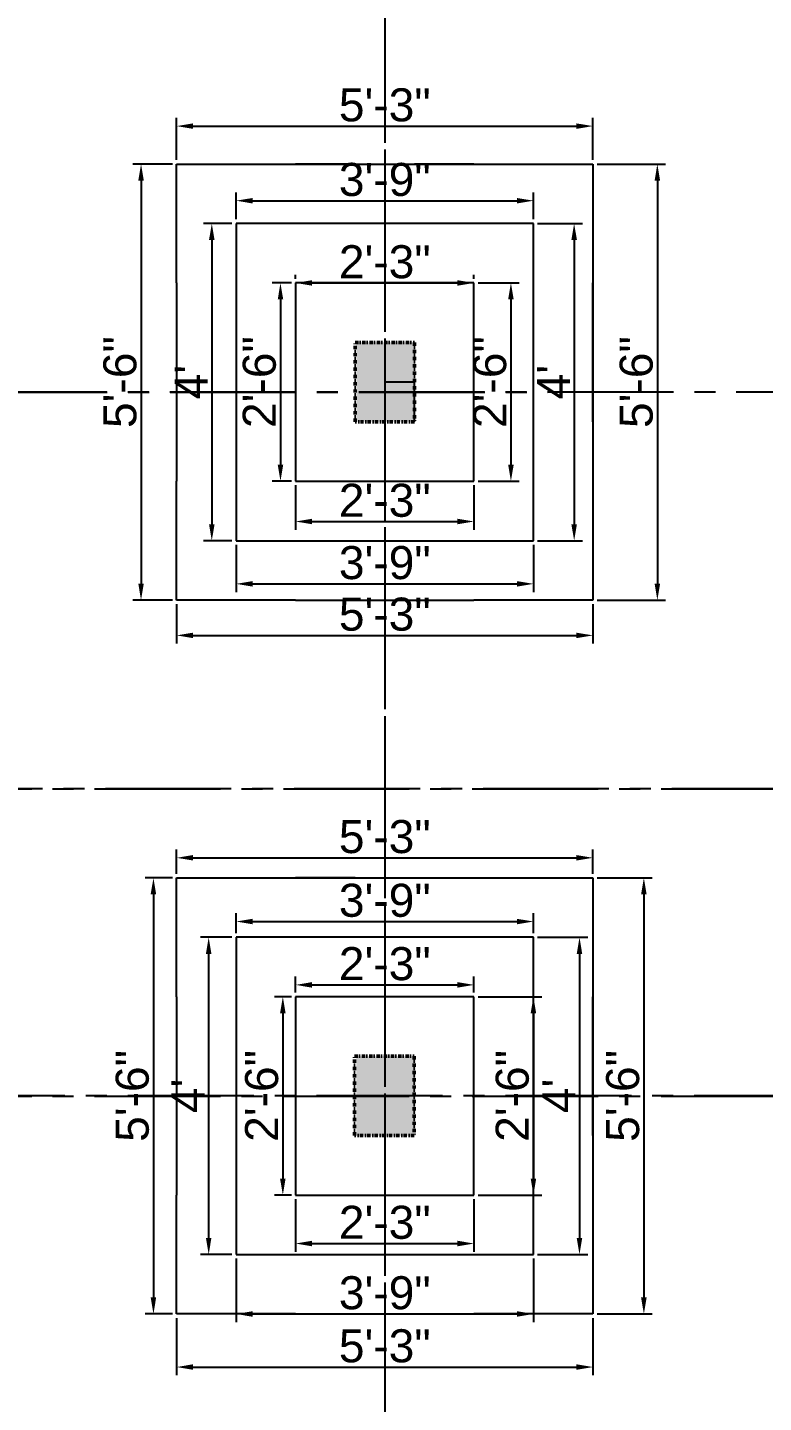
# Model space of a CAD drawing. Header units: inches. Extents: x 140261 to 278399, y 61833 to 125561.
# Drawn here: x 142349.6 to 142461, y 62623 to 62831 of the extents above; entities that cross this region are included whole.
import ezdxf

# ---------------------------------------------------------------- set-up
doc = ezdxf.new("R2010")
doc.units = ezdxf.units.IN
for name, pattern in [('Aec_Rating_Smoke', [9, 4.5, 2, -2.5]), ('CENTER2', [28.575, 19.05, -3.175, 3.175, -3.175]), ('DASHDOT', [1, 0.5, -0.25, 0, -0.25])]:
    doc.linetypes.add(name, pattern=pattern)
doc.layers.add('centre line', color=30, linetype='Continuous')
doc.layers.add('column', color=1, linetype='Aec_Rating_Smoke', lineweight=50)
doc.styles.get("Standard").update_dxf_attribs({"font": 'arial.ttf'})
doc.dimstyles.new('ISO-25', dxfattribs={"dimtxt": 5, "dimasz": 2.5, "dimexe": 1.25, "dimexo": 0.625, "dimtad": 1, "dimdec": 1, "dimlunit": 4, "dimtxsty": 'Standard', "dimcen": 2.5, "dimadec": 0, "dimazin": 0, "dimtfac": 1, "dimtdec": 1, "dimtmove": 0, "dimatfit": 3, "dimfxl": 1, "dimarcsym": 0})

# ---------------------------------------------------------------- blocks, each defined once
blk = doc.blocks.new('*U53')
at = {"color": 0, "linetype": 'CENTER2', "transparency": 16777216}
blk.add_line((192.4, 0.06), (-62, -0.02), dxfattribs=at)
blk = doc.blocks.new('*U54')
at = {"color": 0, "linetype": 'CENTER2', "transparency": 16777216}
blk.add_line((-63.48, 0), (193.7, 0), dxfattribs=at)
blk = doc.blocks.new('*U55')
at = {"color": 0, "linetype": 'CENTER2', "transparency": 16777216}
blk.add_line((125.52, 0), (-125.52, 0), dxfattribs=at)
blk = doc.blocks.new('*U58')
at = {"color": 0, "linetype": 'CENTER2', "transparency": 16777216}
blk.add_line((0, 159.31), (0, -334.47), dxfattribs=at)
blk = doc.blocks.new('*D174')
at = {"color": 0, "lineweight": -2, "transparency": 16777216}
for p, q in [((142371.53, 62810.37), (142365.52, 62810.37)), ((142366.77, 62807.87), (142366.77, 62746.87)), ((142371.53, 62744.37), (142365.52, 62744.37))]:
    blk.add_line(p, q, dxfattribs=at)
at = {"color": 0, "transparency": 16777216}
for points in [[(142366.36, 62807.87), (142367.19, 62807.87), (142366.77, 62810.37)], [(142366.36, 62746.87), (142367.19, 62746.87), (142366.77, 62744.37)]]:
    blk.add_solid(points, dxfattribs=at)
at = {"layer": 'Defpoints', "color": 0, "transparency": 16777216}
for p in [(142372.16, 62810.37), (142366.77, 62744.37), (142372.16, 62744.37)]:
    blk.add_point(p, dxfattribs=at)
at = {"color": 0, "transparency": 16777216, "insert": (142363.6, 62777.37), "char_height": 5, "attachment_point": 5, "rotation": 90}
blk.add_mtext('5\'-6"', dxfattribs=at)
blk = doc.blocks.new('*D175')
at = {"color": 0, "lineweight": -2, "transparency": 16777216}
for p, q in [((142380.53, 62801.37), (142376.23, 62801.37)), ((142377.48, 62798.87), (142377.48, 62755.87)), ((142380.53, 62753.37), (142376.23, 62753.37))]:
    blk.add_line(p, q, dxfattribs=at)
at = {"color": 0, "transparency": 16777216}
for points in [[(142377.06, 62798.87), (142377.9, 62798.87), (142377.48, 62801.37)], [(142377.06, 62755.87), (142377.9, 62755.87), (142377.48, 62753.37)]]:
    blk.add_solid(points, dxfattribs=at)
at = {"layer": 'Defpoints', "color": 0, "transparency": 16777216}
for p in [(142381.16, 62801.37), (142377.48, 62753.37), (142381.16, 62753.37)]:
    blk.add_point(p, dxfattribs=at)
at = {"color": 0, "transparency": 16777216, "insert": (142374.35, 62777.37), "char_height": 5, "attachment_point": 5, "rotation": 90}
blk.add_mtext("4'", dxfattribs=at)
blk = doc.blocks.new('*D176')
at = {"color": 0, "lineweight": -2, "transparency": 16777216}
for p, q in [((142372.16, 62811), (142372.16, 62817.36)), ((142374.66, 62816.11), (142432.66, 62816.11)), ((142435.16, 62811), (142435.16, 62817.36))]:
    blk.add_line(p, q, dxfattribs=at)
at = {"color": 0, "transparency": 16777216}
for points in [[(142374.66, 62816.52), (142374.66, 62815.69), (142372.16, 62816.11)], [(142432.66, 62816.52), (142432.66, 62815.69), (142435.16, 62816.11)]]:
    blk.add_solid(points, dxfattribs=at)
at = {"layer": 'Defpoints', "color": 0, "transparency": 16777216}
for p in [(142435.16, 62816.11), (142372.16, 62810.37), (142435.16, 62810.37)]:
    blk.add_point(p, dxfattribs=at)
at = {"color": 0, "transparency": 16777216, "insert": (142403.66, 62819.29), "char_height": 5, "attachment_point": 5}
blk.add_mtext('5\'-3"', dxfattribs=at)
blk = doc.blocks.new('*D152')
at = {"color": 0, "lineweight": -2, "transparency": 16777216}
for p, q in [((142381.16, 62802), (142381.16, 62806.07)), ((142426.16, 62802), (142426.16, 62806.07)), ((142383.66, 62804.82), (142423.66, 62804.82))]:
    blk.add_line(p, q, dxfattribs=at)
at = {"color": 0, "transparency": 16777216}
for points in [[(142383.66, 62805.23), (142383.66, 62804.4), (142381.16, 62804.82)], [(142423.66, 62805.23), (142423.66, 62804.4), (142426.16, 62804.82)]]:
    blk.add_solid(points, dxfattribs=at)
at = {"layer": 'Defpoints', "color": 0, "transparency": 16777216}
for p in [(142426.16, 62804.82), (142381.16, 62801.37), (142426.16, 62801.37)]:
    blk.add_point(p, dxfattribs=at)
at = {"color": 0, "transparency": 16777216, "insert": (142403.66, 62808), "char_height": 5, "attachment_point": 5}
blk.add_mtext('3\'-9"', dxfattribs=at)
blk = doc.blocks.new('*D153')
at = {"color": 0, "lineweight": -2, "transparency": 16777216}
for p, q in [((142390.16, 62793), (142390.16, 62793.62)), ((142417.16, 62793), (142417.16, 62793.62)), ((142392.66, 62792.37), (142414.66, 62792.37))]:
    blk.add_line(p, q, dxfattribs=at)
at = {"color": 0, "transparency": 16777216}
for points in [[(142392.66, 62792.79), (142392.66, 62791.96), (142390.16, 62792.37)], [(142414.66, 62792.79), (142414.66, 62791.96), (142417.16, 62792.37)]]:
    blk.add_solid(points, dxfattribs=at)
at = {"layer": 'Defpoints', "color": 0, "transparency": 16777216}
for p in [(142390.16, 62792.37), (142417.16, 62792.37), (142417.16, 62792.37)]:
    blk.add_point(p, dxfattribs=at)
at = {"color": 0, "transparency": 16777216, "insert": (142403.66, 62795.55), "char_height": 5, "attachment_point": 5}
blk.add_mtext('2\'-3"', dxfattribs=at)
blk = doc.blocks.new('*D154')
at = {"color": 0, "lineweight": -2, "transparency": 16777216}
for p, q in [((142372.16, 62743.75), (142372.16, 62737.79)), ((142435.16, 62743.75), (142435.16, 62737.79)), ((142374.66, 62739.04), (142432.66, 62739.04))]:
    blk.add_line(p, q, dxfattribs=at)
at = {"color": 0, "transparency": 16777216}
for points in [[(142374.66, 62739.45), (142374.66, 62738.62), (142372.16, 62739.04)], [(142432.66, 62739.45), (142432.66, 62738.62), (142435.16, 62739.04)]]:
    blk.add_solid(points, dxfattribs=at)
at = {"layer": 'Defpoints', "color": 0, "transparency": 16777216}
for p in [(142372.16, 62744.37), (142435.16, 62744.37), (142435.16, 62739.04)]:
    blk.add_point(p, dxfattribs=at)
at = {"color": 0, "transparency": 16777216, "insert": (142403.66, 62742.22), "char_height": 5, "attachment_point": 5}
blk.add_mtext('5\'-3"', dxfattribs=at)
blk = doc.blocks.new('*D155')
at = {"color": 0, "lineweight": -2, "transparency": 16777216}
for p, q in [((142381.16, 62752.75), (142381.16, 62745.59)), ((142426.16, 62752.75), (142426.16, 62745.59)), ((142383.66, 62746.84), (142423.66, 62746.84))]:
    blk.add_line(p, q, dxfattribs=at)
at = {"color": 0, "transparency": 16777216}
for points in [[(142383.66, 62747.25), (142383.66, 62746.42), (142381.16, 62746.84)], [(142423.66, 62747.25), (142423.66, 62746.42), (142426.16, 62746.84)]]:
    blk.add_solid(points, dxfattribs=at)
at = {"layer": 'Defpoints', "color": 0, "transparency": 16777216}
for p in [(142381.16, 62753.37), (142426.16, 62753.37), (142426.16, 62746.84)]:
    blk.add_point(p, dxfattribs=at)
at = {"color": 0, "transparency": 16777216, "insert": (142403.66, 62750.02), "char_height": 5, "attachment_point": 5}
blk.add_mtext('3\'-9"', dxfattribs=at)
blk = doc.blocks.new('*D156')
at = {"color": 0, "lineweight": -2, "transparency": 16777216}
for p, q in [((142390.16, 62761.75), (142390.16, 62755.02)), ((142417.16, 62761.75), (142417.16, 62755.02)), ((142392.66, 62756.27), (142414.66, 62756.27))]:
    blk.add_line(p, q, dxfattribs=at)
at = {"color": 0, "transparency": 16777216}
for points in [[(142392.66, 62756.69), (142392.66, 62755.86), (142390.16, 62756.27)], [(142414.66, 62756.69), (142414.66, 62755.86), (142417.16, 62756.27)]]:
    blk.add_solid(points, dxfattribs=at)
at = {"layer": 'Defpoints', "color": 0, "transparency": 16777216}
for p in [(142390.16, 62762.37), (142417.16, 62762.37), (142417.16, 62756.27)]:
    blk.add_point(p, dxfattribs=at)
at = {"color": 0, "transparency": 16777216, "insert": (142403.66, 62759.45), "char_height": 5, "attachment_point": 5}
blk.add_mtext('2\'-3"', dxfattribs=at)
blk = doc.blocks.new('*D80')
at = {"color": 0, "lineweight": -2, "transparency": 16777216}
for p, q in [((142389.53, 62792.37), (142386.62, 62792.37)), ((142387.87, 62789.87), (142387.87, 62764.87)), ((142389.53, 62762.37), (142386.62, 62762.37))]:
    blk.add_line(p, q, dxfattribs=at)
at = {"color": 0, "transparency": 16777216}
for points in [[(142387.46, 62789.87), (142388.29, 62789.87), (142387.87, 62792.37)], [(142387.46, 62764.87), (142388.29, 62764.87), (142387.87, 62762.37)]]:
    blk.add_solid(points, dxfattribs=at)
at = {"layer": 'Defpoints', "color": 0, "transparency": 16777216}
for p in [(142390.16, 62792.37), (142387.87, 62762.37), (142390.16, 62762.37)]:
    blk.add_point(p, dxfattribs=at)
at = {"color": 0, "transparency": 16777216, "insert": (142384.7, 62777.37), "char_height": 5, "attachment_point": 5, "rotation": 90}
blk.add_mtext('2\'-6"', dxfattribs=at)
blk = doc.blocks.new('*D81')
at = {"color": 0, "lineweight": -2, "transparency": 16777216}
for p, q in [((142417.78, 62792.37), (142424, 62792.37)), ((142422.75, 62789.87), (142422.75, 62764.87)), ((142417.78, 62762.37), (142424, 62762.37))]:
    blk.add_line(p, q, dxfattribs=at)
at = {"color": 0, "transparency": 16777216}
for points in [[(142422.33, 62789.87), (142423.17, 62789.87), (142422.75, 62792.37)], [(142422.33, 62764.87), (142423.17, 62764.87), (142422.75, 62762.37)]]:
    blk.add_solid(points, dxfattribs=at)
at = {"layer": 'Defpoints', "color": 0, "transparency": 16777216}
for p in [(142417.16, 62792.37), (142417.16, 62762.37), (142422.75, 62762.37)]:
    blk.add_point(p, dxfattribs=at)
at = {"color": 0, "transparency": 16777216, "insert": (142419.57, 62777.37), "char_height": 5, "attachment_point": 5, "rotation": 90}
blk.add_mtext('2\'-6"', dxfattribs=at)
blk = doc.blocks.new('*D187')
at = {"color": 0, "lineweight": -2, "transparency": 16777216}
for p, q in [((142426.78, 62801.37), (142433.57, 62801.37)), ((142432.32, 62798.87), (142432.32, 62755.87)), ((142426.78, 62753.37), (142433.57, 62753.37))]:
    blk.add_line(p, q, dxfattribs=at)
at = {"color": 0, "transparency": 16777216}
for points in [[(142431.9, 62798.87), (142432.74, 62798.87), (142432.32, 62801.37)], [(142431.9, 62755.87), (142432.74, 62755.87), (142432.32, 62753.37)]]:
    blk.add_solid(points, dxfattribs=at)
at = {"layer": 'Defpoints', "color": 0, "transparency": 16777216}
for p in [(142426.16, 62801.37), (142426.16, 62753.37), (142432.32, 62753.37)]:
    blk.add_point(p, dxfattribs=at)
at = {"color": 0, "transparency": 16777216, "insert": (142429.2, 62777.37), "char_height": 5, "attachment_point": 5, "rotation": 90}
blk.add_mtext("4'", dxfattribs=at)
blk = doc.blocks.new('*D82')
at = {"color": 0, "lineweight": -2, "transparency": 16777216}
for p, q in [((142435.78, 62810.37), (142446.16, 62810.37)), ((142444.91, 62807.87), (142444.91, 62746.87)), ((142435.78, 62744.37), (142446.16, 62744.37))]:
    blk.add_line(p, q, dxfattribs=at)
at = {"color": 0, "transparency": 16777216}
for points in [[(142444.5, 62807.87), (142445.33, 62807.87), (142444.91, 62810.37)], [(142444.5, 62746.87), (142445.33, 62746.87), (142444.91, 62744.37)]]:
    blk.add_solid(points, dxfattribs=at)
at = {"layer": 'Defpoints', "color": 0, "transparency": 16777216}
for p in [(142435.16, 62810.37), (142435.16, 62744.37), (142444.91, 62744.37)]:
    blk.add_point(p, dxfattribs=at)
at = {"color": 0, "transparency": 16777216, "insert": (142441.74, 62777.37), "char_height": 5, "attachment_point": 5, "rotation": 90}
blk.add_mtext('5\'-6"', dxfattribs=at)
blk = doc.blocks.new('*U65')
at = {"layer": 'centre line', "color": 0, "linetype": 'CENTER2', "transparency": 16777216}
blk.add_line((0, -441.24), (0, 158.53), dxfattribs=at)
blk = doc.blocks.new('*U67')
at = {"layer": 'centre line', "color": 0, "linetype": 'CENTER2', "transparency": 16777216}
blk.add_line((192.4, 0.06), (-180.97, -0.06), dxfattribs=at)
blk = doc.blocks.new('*U68')
at = {"layer": 'centre line', "color": 0, "linetype": 'CENTER2', "transparency": 16777216}
blk.add_line((-179.46, 0), (184.06, 0), dxfattribs=at)
blk = doc.blocks.new('*U69')
at = {"layer": 'centre line', "color": 0, "linetype": 'CENTER2', "transparency": 16777216}
blk.add_line((-241.5, 0), (125.52, 0), dxfattribs=at)
blk = doc.blocks.new('*D214')
at = {"color": 0, "lineweight": -2, "transparency": 16777216}
for p, q in [((142372.16, 62702.98), (142372.16, 62706.63)), ((142374.66, 62705.38), (142432.66, 62705.38)), ((142435.16, 62702.98), (142435.16, 62706.63))]:
    blk.add_line(p, q, dxfattribs=at)
at = {"color": 0, "transparency": 16777216}
for points in [[(142374.66, 62705.8), (142374.66, 62704.97), (142372.16, 62705.38)], [(142432.66, 62705.8), (142432.66, 62704.97), (142435.16, 62705.38)]]:
    blk.add_solid(points, dxfattribs=at)
at = {"layer": 'Defpoints', "color": 0, "transparency": 16777216}
for p in [(142435.16, 62705.38), (142372.16, 62702.35), (142435.16, 62702.35)]:
    blk.add_point(p, dxfattribs=at)
at = {"color": 0, "transparency": 16777216, "insert": (142403.66, 62708.56), "char_height": 5, "attachment_point": 5}
blk.add_mtext('5\'-3"', dxfattribs=at)
blk = doc.blocks.new('*D215')
at = {"color": 0, "lineweight": -2, "transparency": 16777216}
for p, q in [((142381.16, 62693.98), (142381.16, 62696.99)), ((142383.66, 62695.74), (142423.66, 62695.74)), ((142426.16, 62693.98), (142426.16, 62696.99))]:
    blk.add_line(p, q, dxfattribs=at)
at = {"color": 0, "transparency": 16777216}
for points in [[(142383.66, 62696.15), (142383.66, 62695.32), (142381.16, 62695.74)], [(142423.66, 62696.15), (142423.66, 62695.32), (142426.16, 62695.74)]]:
    blk.add_solid(points, dxfattribs=at)
at = {"layer": 'Defpoints', "color": 0, "transparency": 16777216}
for p in [(142426.16, 62695.74), (142381.16, 62693.35), (142426.16, 62693.35)]:
    blk.add_point(p, dxfattribs=at)
at = {"color": 0, "transparency": 16777216, "insert": (142403.66, 62698.92), "char_height": 5, "attachment_point": 5}
blk.add_mtext('3\'-9"', dxfattribs=at)
blk = doc.blocks.new('*D216')
at = {"color": 0, "lineweight": -2, "transparency": 16777216}
for p, q in [((142390.16, 62684.98), (142390.16, 62687.4)), ((142417.16, 62684.98), (142417.16, 62687.4)), ((142392.66, 62686.15), (142414.66, 62686.15))]:
    blk.add_line(p, q, dxfattribs=at)
at = {"color": 0, "transparency": 16777216}
for points in [[(142392.66, 62686.57), (142392.66, 62685.73), (142390.16, 62686.15)], [(142414.66, 62686.57), (142414.66, 62685.73), (142417.16, 62686.15)]]:
    blk.add_solid(points, dxfattribs=at)
at = {"layer": 'Defpoints', "color": 0, "transparency": 16777216}
for p in [(142417.16, 62686.15), (142390.16, 62684.35), (142417.16, 62684.35)]:
    blk.add_point(p, dxfattribs=at)
at = {"color": 0, "transparency": 16777216, "insert": (142403.66, 62689.33), "char_height": 5, "attachment_point": 5}
blk.add_mtext('2\'-3"', dxfattribs=at)
blk = doc.blocks.new('*D217')
at = {"color": 0, "lineweight": -2, "transparency": 16777216}
for p, q in [((142371.53, 62702.35), (142367.4, 62702.35)), ((142368.65, 62699.85), (142368.65, 62638.85)), ((142371.53, 62636.35), (142367.4, 62636.35))]:
    blk.add_line(p, q, dxfattribs=at)
at = {"color": 0, "transparency": 16777216}
for points in [[(142368.23, 62699.85), (142369.06, 62699.85), (142368.65, 62702.35)], [(142368.23, 62638.85), (142369.06, 62638.85), (142368.65, 62636.35)]]:
    blk.add_solid(points, dxfattribs=at)
at = {"layer": 'Defpoints', "color": 0, "transparency": 16777216}
for p in [(142372.16, 62702.35), (142368.65, 62636.35), (142372.16, 62636.35)]:
    blk.add_point(p, dxfattribs=at)
at = {"color": 0, "transparency": 16777216, "insert": (142365.47, 62669.35), "char_height": 5, "attachment_point": 5, "rotation": 90}
blk.add_mtext('5\'-6"', dxfattribs=at)
blk = doc.blocks.new('*D218')
at = {"color": 0, "lineweight": -2, "transparency": 16777216}
for p, q in [((142380.53, 62693.35), (142375.76, 62693.35)), ((142377.01, 62647.85), (142377.01, 62690.85)), ((142380.53, 62645.35), (142375.76, 62645.35))]:
    blk.add_line(p, q, dxfattribs=at)
at = {"color": 0, "transparency": 16777216}
for points in [[(142376.59, 62690.85), (142377.42, 62690.85), (142377.01, 62693.35)], [(142376.59, 62647.85), (142377.42, 62647.85), (142377.01, 62645.35)]]:
    blk.add_solid(points, dxfattribs=at)
at = {"layer": 'Defpoints', "color": 0, "transparency": 16777216}
for p in [(142377.01, 62693.35), (142381.16, 62693.35), (142381.16, 62645.35)]:
    blk.add_point(p, dxfattribs=at)
at = {"color": 0, "transparency": 16777216, "insert": (142373.88, 62669.35), "char_height": 5, "attachment_point": 5, "rotation": 90}
blk.add_mtext("4'", dxfattribs=at)
blk = doc.blocks.new('*D219')
at = {"color": 0, "lineweight": -2, "transparency": 16777216}
for p, q in [((142372.16, 62635.73), (142372.16, 62627.07)), ((142435.16, 62635.73), (142435.16, 62627.07)), ((142374.66, 62628.32), (142432.66, 62628.32))]:
    blk.add_line(p, q, dxfattribs=at)
at = {"color": 0, "transparency": 16777216}
for points in [[(142374.66, 62628.74), (142374.66, 62627.9), (142372.16, 62628.32)], [(142432.66, 62628.74), (142432.66, 62627.9), (142435.16, 62628.32)]]:
    blk.add_solid(points, dxfattribs=at)
at = {"layer": 'Defpoints', "color": 0, "transparency": 16777216}
for p in [(142372.16, 62636.35), (142435.16, 62636.35), (142435.16, 62628.32)]:
    blk.add_point(p, dxfattribs=at)
at = {"color": 0, "transparency": 16777216, "insert": (142403.66, 62631.5), "char_height": 5, "attachment_point": 5}
blk.add_mtext('5\'-3"', dxfattribs=at)
blk = doc.blocks.new('*D220')
at = {"color": 0, "lineweight": -2, "transparency": 16777216}
for p, q in [((142381.16, 62644.73), (142381.16, 62635.1)), ((142426.16, 62644.73), (142426.16, 62635.1)), ((142383.66, 62636.35), (142423.66, 62636.35))]:
    blk.add_line(p, q, dxfattribs=at)
at = {"color": 0, "transparency": 16777216}
for points in [[(142383.66, 62636.77), (142383.66, 62635.93), (142381.16, 62636.35)], [(142423.66, 62636.77), (142423.66, 62635.93), (142426.16, 62636.35)]]:
    blk.add_solid(points, dxfattribs=at)
at = {"layer": 'Defpoints', "color": 0, "transparency": 16777216}
for p in [(142381.16, 62645.35), (142426.16, 62645.35), (142426.16, 62636.35)]:
    blk.add_point(p, dxfattribs=at)
at = {"color": 0, "transparency": 16777216, "insert": (142403.66, 62639.53), "char_height": 5, "attachment_point": 5}
blk.add_mtext('3\'-9"', dxfattribs=at)
blk = doc.blocks.new('*D221')
at = {"color": 0, "lineweight": -2, "transparency": 16777216}
for p, q in [((142390.16, 62653.73), (142390.16, 62645.76)), ((142417.16, 62653.73), (142417.16, 62645.76)), ((142392.66, 62647.01), (142414.66, 62647.01))]:
    blk.add_line(p, q, dxfattribs=at)
at = {"color": 0, "transparency": 16777216}
for points in [[(142392.66, 62647.43), (142392.66, 62646.59), (142390.16, 62647.01)], [(142414.66, 62647.43), (142414.66, 62646.59), (142417.16, 62647.01)]]:
    blk.add_solid(points, dxfattribs=at)
at = {"layer": 'Defpoints', "color": 0, "transparency": 16777216}
for p in [(142390.16, 62654.35), (142417.16, 62654.35), (142417.16, 62647.01)]:
    blk.add_point(p, dxfattribs=at)
at = {"color": 0, "transparency": 16777216, "insert": (142403.66, 62650.19), "char_height": 5, "attachment_point": 5}
blk.add_mtext('2\'-3"', dxfattribs=at)
blk = doc.blocks.new('*D222')
at = {"color": 0, "lineweight": -2, "transparency": 16777216}
for p, q in [((142389.53, 62684.35), (142386.98, 62684.35)), ((142388.23, 62681.85), (142388.23, 62656.85)), ((142389.53, 62654.35), (142386.98, 62654.35))]:
    blk.add_line(p, q, dxfattribs=at)
at = {"color": 0, "transparency": 16777216}
for points in [[(142387.81, 62681.85), (142388.65, 62681.85), (142388.23, 62684.35)], [(142387.81, 62656.85), (142388.65, 62656.85), (142388.23, 62654.35)]]:
    blk.add_solid(points, dxfattribs=at)
at = {"layer": 'Defpoints', "color": 0, "transparency": 16777216}
for p in [(142390.16, 62684.35), (142388.23, 62654.35), (142390.16, 62654.35)]:
    blk.add_point(p, dxfattribs=at)
at = {"color": 0, "transparency": 16777216, "insert": (142385.05, 62669.35), "char_height": 5, "attachment_point": 5, "rotation": 90}
blk.add_mtext('2\'-6"', dxfattribs=at)
blk = doc.blocks.new('*D223')
at = {"color": 0, "lineweight": -2, "transparency": 16777216}
for p, q in [((142417.78, 62684.35), (142427.41, 62684.35)), ((142426.16, 62681.85), (142426.16, 62656.85)), ((142417.78, 62654.35), (142427.41, 62654.35))]:
    blk.add_line(p, q, dxfattribs=at)
at = {"color": 0, "transparency": 16777216}
for points in [[(142425.74, 62681.85), (142426.57, 62681.85), (142426.16, 62684.35)], [(142425.74, 62656.85), (142426.57, 62656.85), (142426.16, 62654.35)]]:
    blk.add_solid(points, dxfattribs=at)
at = {"layer": 'Defpoints', "color": 0, "transparency": 16777216}
for p in [(142417.16, 62684.35), (142417.16, 62654.35), (142426.16, 62654.35)]:
    blk.add_point(p, dxfattribs=at)
at = {"color": 0, "transparency": 16777216, "insert": (142422.98, 62669.35), "char_height": 5, "attachment_point": 5, "rotation": 90}
blk.add_mtext('2\'-6"', dxfattribs=at)
blk = doc.blocks.new('*D224')
at = {"color": 0, "lineweight": -2, "transparency": 16777216}
for p, q in [((142426.78, 62693.35), (142434.38, 62693.35)), ((142433.13, 62690.85), (142433.13, 62647.85)), ((142426.78, 62645.35), (142434.38, 62645.35))]:
    blk.add_line(p, q, dxfattribs=at)
at = {"color": 0, "transparency": 16777216}
for points in [[(142432.71, 62690.85), (142433.54, 62690.85), (142433.13, 62693.35)], [(142432.71, 62647.85), (142433.54, 62647.85), (142433.13, 62645.35)]]:
    blk.add_solid(points, dxfattribs=at)
at = {"layer": 'Defpoints', "color": 0, "transparency": 16777216}
for p in [(142426.16, 62693.35), (142426.16, 62645.35), (142433.13, 62645.35)]:
    blk.add_point(p, dxfattribs=at)
at = {"color": 0, "transparency": 16777216, "insert": (142430, 62669.35), "char_height": 5, "attachment_point": 5, "rotation": 90}
blk.add_mtext("4'", dxfattribs=at)
blk = doc.blocks.new('*D225')
at = {"color": 0, "lineweight": -2, "transparency": 16777216}
for p, q in [((142435.78, 62702.35), (142444.12, 62702.35)), ((142442.87, 62699.85), (142442.87, 62638.85)), ((142435.78, 62636.35), (142444.12, 62636.35))]:
    blk.add_line(p, q, dxfattribs=at)
at = {"color": 0, "transparency": 16777216}
for points in [[(142442.45, 62699.85), (142443.29, 62699.85), (142442.87, 62702.35)], [(142442.45, 62638.85), (142443.29, 62638.85), (142442.87, 62636.35)]]:
    blk.add_solid(points, dxfattribs=at)
at = {"layer": 'Defpoints', "color": 0, "transparency": 16777216}
for p in [(142435.16, 62702.35), (142435.16, 62636.35), (142442.87, 62636.35)]:
    blk.add_point(p, dxfattribs=at)
at = {"color": 0, "transparency": 16777216, "insert": (142439.69, 62669.35), "char_height": 5, "attachment_point": 5, "rotation": 90}
blk.add_mtext('5\'-6"', dxfattribs=at)

msp = doc.modelspace()

# ---------------------------------------------------------------- hatches: boundary and pattern name
at = {"transparency": 33554687}
h = msp.add_hatch(color=1, dxfattribs=at)
h.dxf.hatch_style = 1
h.paths.add_polyline_path([(142282.16, 62775.37), (142279.33, 62775.37), (142279.33, 62780.3), (142270.33, 62780.3), (142270.33, 62771.3), (142279.33, 62771.3), (142279.33, 62771.37), (142282.16, 62771.37)])
h.paths.add_polyline_path([(142282.16, 62780.3), (142279.33, 62780.3), (142279.33, 62775.37), (142282.16, 62775.37)], flags=17)
h.paths.add_polyline_path([(142403.33, 62783.37), (142399.33, 62783.37), (142399.33, 62781.31), (142399.33, 62775.37), (142399.33, 62771.37), (142403.33, 62771.37)])
h.paths.add_polyline_path([(142408.16, 62783.37), (142403.33, 62783.37), (142403.33, 62771.37), (142408.16, 62771.37)])
h.paths.add_polyline_path([(142532.16, 62783.37), (142523.33, 62783.37), (142523.33, 62781.31), (142523.33, 62771.37), (142532.16, 62771.37)])
h.paths.add_polyline_path([(142532.2, 62675.35), (142523.33, 62675.35), (142523.33, 62663.35), (142532.2, 62663.35)])
h.paths.add_polyline_path([(142532.2, 62552.31), (142523.33, 62552.31), (142523.33, 62549.31), (142523.2, 62549.31), (142523.2, 62540.31), (142532.2, 62540.31)])
h.paths.add_polyline_path([(142408.18, 62549.28), (142399.18, 62549.28), (142399.18, 62540.31), (142408.18, 62540.31)])
h.paths.add_polyline_path([(142279.2, 62549.31), (142277.74, 62549.31), (142277.02, 62549.31), (142270.35, 62549.31), (142270.35, 62540.35), (142279.2, 62540.35)])
h.paths.add_polyline_path([(142279.2, 62464.26), (142270.2, 62464.26), (142270.2, 62455.31), (142277.02, 62455.31), (142279.2, 62455.31)])
h.paths.add_polyline_path([(142408.02, 62464.31), (142399.18, 62464.31), (142399.18, 62455.31), (142408.02, 62455.31)])
h.paths.add_polyline_path([(142408.33, 62675.35), (142403.33, 62675.35), (142403.33, 62663.35), (142408.33, 62663.35)])
h.paths.add_polyline_path([(142403.33, 62675.35), (142399.33, 62675.35), (142399.33, 62663.35), (142403.33, 62663.35)])
h.paths.add_polyline_path([(142279.16, 62675.35), (142270.33, 62675.35), (142270.33, 62663.35), (142279.16, 62663.35)])

# ---------------------------------------------------------------- linework, layer by layer
for p, q in [((142372.16, 62792.37), (142372.16, 62810.37)), ((142372.16, 62810.37), (142390.16, 62810.37)), ((142399.16, 62810.37), (142390.16, 62810.37)), ((142390.16, 62810.37), (142435.16, 62810.37)), ((142417.16, 62810.37), (142408.16, 62810.37)), ((142435.16, 62810.37), (142435.16, 62792.37)), ((142426.16, 62801.37), (142381.16, 62801.37)), ((142381.16, 62801.37), (142381.16, 62792.37)), ((142399.16, 62801.37), (142390.16, 62801.37)), ((142417.16, 62801.37), (142408.16, 62801.37)), ((142426.16, 62753.37), (142426.16, 62801.37)), ((142372.16, 62792.37), (142372.16, 62783.37)), ((142381.16, 62792.37), (142381.16, 62783.37)), ((142399.16, 62792.37), (142390.16, 62792.37)), ((142390.16, 62792.37), (142390.16, 62783.37)), ((142408.16, 62792.37), (142399.16, 62792.37)), ((142417.16, 62792.37), (142408.16, 62792.37)), ((142417.16, 62783.37), (142417.16, 62792.37)), ((142426.16, 62783.37), (142426.16, 62792.37)), ((142435.16, 62783.37), (142435.16, 62792.37)), ((142435.16, 62792.37), (142435.16, 62744.37)), ((142372.16, 62783.37), (142372.16, 62771.37)), ((142381.16, 62783.37), (142381.16, 62771.37)), ((142390.16, 62783.37), (142390.16, 62771.37)), ((142417.16, 62771.37), (142417.16, 62783.37)), ((142426.16, 62771.37), (142426.16, 62783.37)), ((142435.16, 62771.37), (142435.16, 62783.37)), ((142408.16, 62777.37), (142403.66, 62777.37)), ((142408.16, 62771.37), (142408.16, 62777.37)), ((142372.16, 62771.37), (142372.16, 62762.37)), ((142381.16, 62771.37), (142381.16, 62762.37)), ((142390.16, 62771.37), (142390.16, 62762.37)), ((142417.16, 62762.37), (142417.16, 62771.37)), ((142426.16, 62762.37), (142426.16, 62771.37)), ((142372.16, 62744.37), (142372.16, 62762.37)), ((142381.16, 62762.37), (142381.16, 62753.37)), ((142390.16, 62762.37), (142399.16, 62762.37)), ((142399.16, 62762.37), (142408.16, 62762.37)), ((142408.16, 62762.37), (142417.16, 62762.37)), ((142381.16, 62753.37), (142390.16, 62753.37)), ((142390.16, 62753.37), (142399.16, 62753.37)), ((142399.16, 62753.37), (142408.16, 62753.37)), ((142408.16, 62753.37), (142417.16, 62753.37)), ((142417.16, 62753.37), (142426.16, 62753.37)), ((142390.16, 62744.37), (142372.16, 62744.37)), ((142390.16, 62744.37), (142399.16, 62744.37)), ((142399.16, 62744.37), (142408.16, 62744.37)), ((142408.16, 62744.37), (142417.16, 62744.37)), ((142435.16, 62744.37), (142417.16, 62744.37)), ((142372.16, 62684.35), (142372.16, 62702.35)), ((142372.16, 62702.35), (142390.16, 62702.35)), ((142399.16, 62702.35), (142390.16, 62702.35)), ((142390.16, 62702.35), (142435.16, 62702.35)), ((142435.16, 62702.35), (142435.16, 62684.35)), ((142426.16, 62693.35), (142381.16, 62693.35)), ((142381.16, 62693.35), (142381.16, 62684.35)), ((142399.16, 62693.35), (142390.16, 62693.35)), ((142426.16, 62645.35), (142426.16, 62693.35)), ((142372.16, 62684.35), (142372.16, 62675.35)), ((142381.16, 62684.35), (142381.16, 62675.35)), ((142399.16, 62684.35), (142390.16, 62684.35)), ((142390.16, 62684.35), (142390.16, 62675.35)), ((142408.16, 62684.35), (142399.16, 62684.35)), ((142417.16, 62684.35), (142408.16, 62684.35)), ((142417.16, 62675.35), (142417.16, 62684.35)), ((142426.16, 62675.35), (142426.16, 62684.35)), ((142435.16, 62675.35), (142435.16, 62684.35)), ((142435.16, 62684.35), (142435.16, 62636.35)), ((142372.16, 62675.35), (142372.16, 62663.35)), ((142381.16, 62675.35), (142381.16, 62663.35)), ((142390.16, 62675.35), (142390.16, 62663.35)), ((142417.16, 62663.35), (142417.16, 62675.35)), ((142426.16, 62663.35), (142426.16, 62675.35)), ((142435.16, 62663.35), (142435.16, 62675.35)), ((142372.16, 62663.35), (142372.16, 62654.35)), ((142381.16, 62663.35), (142381.16, 62654.35)), ((142390.16, 62663.35), (142390.16, 62654.35)), ((142417.16, 62654.35), (142417.16, 62663.35)), ((142426.16, 62654.35), (142426.16, 62663.35)), ((142372.16, 62636.35), (142372.16, 62654.35)), ((142381.16, 62654.35), (142381.16, 62645.35)), ((142390.16, 62654.35), (142399.16, 62654.35)), ((142399.16, 62654.35), (142408.16, 62654.35)), ((142408.16, 62654.35), (142417.16, 62654.35)), ((142381.16, 62645.35), (142390.16, 62645.35)), ((142390.16, 62645.35), (142399.16, 62645.35)), ((142399.16, 62645.35), (142408.16, 62645.35)), ((142408.16, 62645.35), (142417.16, 62645.35)), ((142417.16, 62645.35), (142426.16, 62645.35)), ((142390.16, 62636.35), (142372.16, 62636.35)), ((142390.16, 62636.35), (142399.16, 62636.35)), ((142399.16, 62636.35), (142408.16, 62636.35)), ((142408.16, 62636.35), (142417.16, 62636.35)), ((142435.16, 62636.35), (142417.16, 62636.35))]:
    msp.add_line(p, q)
at = {"layer": 'column', "linetype": 'DASHDOT'}
for points in [[(142408.16, 62771.37), (142399.16, 62771.37), (142399.16, 62783.37), (142408.16, 62783.37)], [(142399.1, 62675.35), (142408.1, 62675.35), (142408.1, 62663.35), (142399.1, 62663.35)]]:
    msp.add_lwpolyline(points, close=True, dxfattribs=at)

# ---------------------------------------------------------------- block references
at = {"linetype": 'CENTER2'}
for name, p in [('*U58', (142403.66, 62789.78)), ('*U53', (142340.66, 62775.82)), ('*U54', (142339.14, 62715.85)), ('*U55', (142401.18, 62669.35))]:
    msp.add_blockref(name, p, dxfattribs=at)
at = {"layer": 'centre line', "linetype": 'CENTER2'}
for name, p in [('*U65', (142403.7, 62889.69)), ('*U67', (142340.7, 62775.79)), ('*U68', (142339.18, 62715.83)), ('*U69', (142401.22, 62669.33))]:
    msp.add_blockref(name, p, dxfattribs=at)

# ---------------------------------------------------------------- dimensions: what is measured, and where the dimension line sits
for base, p1, p2, picture, middle in [((142435.16, 62816.11), (142372.16, 62810.37), (142435.16, 62810.37), '*D176', (142403.66, 62819.29)), ((142426.16, 62804.82), (142381.16, 62801.37), (142426.16, 62801.37), '*D152', (142403.66, 62808)), ((142417.16, 62792.37), (142390.16, 62792.37), (142417.16, 62792.37), '*D153', (142403.66, 62795.55)), ((142417.16, 62756.27), (142390.16, 62762.37), (142417.16, 62762.37), '*D156', (142403.66, 62759.45)), ((142426.16, 62746.84), (142381.16, 62753.37), (142426.16, 62753.37), '*D155', (142403.66, 62750.02)), ((142435.16, 62739.04), (142372.16, 62744.37), (142435.16, 62744.37), '*D154', (142403.66, 62742.22)), ((142435.16, 62705.38), (142372.16, 62702.35), (142435.16, 62702.35), '*D214', (142403.66, 62708.56)), ((142426.16, 62695.74), (142381.16, 62693.35), (142426.16, 62693.35), '*D215', (142403.66, 62698.92)), ((142417.16, 62686.15), (142390.16, 62684.35), (142417.16, 62684.35), '*D216', (142403.66, 62689.33)), ((142417.16, 62647.01), (142390.16, 62654.35), (142417.16, 62654.35), '*D221', (142403.66, 62650.19)), ((142426.16, 62636.35), (142381.16, 62645.35), (142426.16, 62645.35), '*D220', (142403.66, 62639.53)), ((142435.16, 62628.32), (142372.16, 62636.35), (142435.16, 62636.35), '*D219', (142403.66, 62631.5))]:
    dim = msp.add_linear_dim(base=base, p1=p1, p2=p2, dimstyle='ISO-25')
    dim.commit()
    dim.dimension.update_dxf_attribs({"geometry": picture, "text_midpoint": middle})
for base, p1, p2, picture, middle in [((142366.77, 62744.37), (142372.16, 62810.37), (142372.16, 62744.37), '*D174', (142363.6, 62777.37)), ((142444.91, 62744.37), (142435.16, 62810.37), (142435.16, 62744.37), '*D82', (142441.74, 62777.37)), ((142377.48, 62753.37), (142381.16, 62801.37), (142381.16, 62753.37), '*D175', (142374.35, 62777.37)), ((142432.32, 62753.37), (142426.16, 62801.37), (142426.16, 62753.37), '*D187', (142429.2, 62777.37)), ((142387.87, 62762.37), (142390.16, 62792.37), (142390.16, 62762.37), '*D80', (142384.7, 62777.37)), ((142422.75, 62762.37), (142417.16, 62792.37), (142417.16, 62762.37), '*D81', (142419.57, 62777.37)), ((142368.65, 62636.35), (142372.16, 62702.35), (142372.16, 62636.35), '*D217', (142365.47, 62669.35)), ((142442.87, 62636.35), (142435.16, 62702.35), (142435.16, 62636.35), '*D225', (142439.69, 62669.35)), ((142377.01, 62693.35), (142381.16, 62645.35), (142381.16, 62693.35), '*D218', (142373.88, 62669.35)), ((142433.13, 62645.35), (142426.16, 62693.35), (142426.16, 62645.35), '*D224', (142430, 62669.35)), ((142388.23, 62654.35), (142390.16, 62684.35), (142390.16, 62654.35), '*D222', (142385.05, 62669.35)), ((142426.16, 62654.35), (142417.16, 62684.35), (142417.16, 62654.35), '*D223', (142422.98, 62669.35))]:
    dim = msp.add_linear_dim(base=base, p1=p1, p2=p2, angle=90, dimstyle='ISO-25')
    dim.commit()
    dim.dimension.update_dxf_attribs({"geometry": picture, "text_midpoint": middle})

doc.saveas('drawing.dxf')
